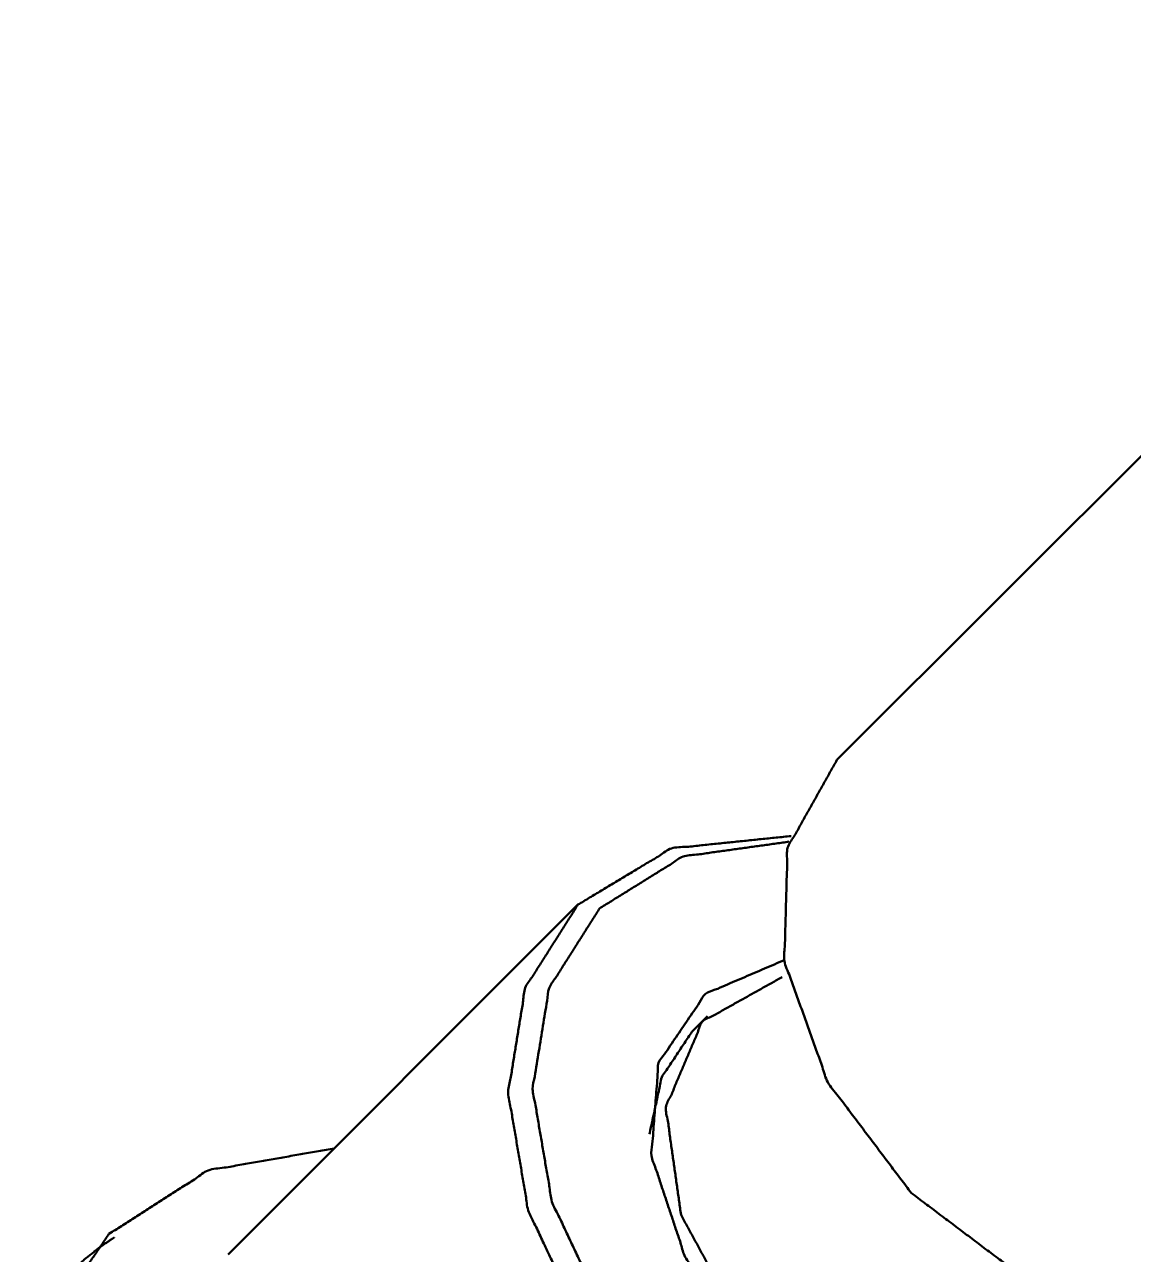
# Paper-space layout 'Layout1' of a CAD drawing. Header units: millimetres. Extents: x 0 to 420, y 0 to 297.
# Drawn here: x 236.45 to 242.63, y 78.63 to 85.49 of the extents above; entities that cross this region are included whole.
import ezdxf

# ---------------------------------------------------------------- set-up
doc = ezdxf.new("R2010")
doc.units = ezdxf.units.MM
doc.layers.add('170', color=7, linetype='Continuous', true_color=0xffffff)

psp = doc.layouts.get("Layout1")

# ---------------------------------------------------------------- linework, layer by layer
at = {"layer": '170', "color": 155, "linetype": 'Continuous', "lineweight": 50}
for p, q in [((245.0754, 85.4854), (240.9754, 81.3854)), ((237.5822, 78.6286), (239.5322, 80.5786)), ((240.254, 79.9569), (240.1673, 79.8702))]:
    psp.add_line(p, q, dxfattribs=at)
for points, knots in [([(240.9754, 81.3854), (240.7004, 80.8951), (240.6825, 80.2641), (240.9245, 79.5885), (241.3896, 78.9712)], [0, 0, 0.209468, 0.444658, 0.712032, 1, 1]), ([(239.5322, 80.5786), (240.0534, 80.8924), (240.7197, 80.9612)], [0, 0, 0.475972, 1, 1]), ([(240.71, 80.9299), (240.1181, 80.8472), (239.6529, 80.5579)], [0, 0, 0.521747, 1, 1]), ([(242.997, 77.1138), (242.5337, 76.8201), (241.9461, 76.7246), (241.2919, 76.8369), (240.6349, 77.1458), (240.0396, 77.6212), (239.5642, 78.2165), (239.2553, 78.8735), (239.143, 79.5277), (239.2384, 80.1153), (239.5322, 80.5786)], [0, 0, 0.083238, 0.173553, 0.27427, 0.384413, 0.5, 0.615586, 0.725729, 0.826448, 0.916762, 1, 1]), ([(239.6529, 80.5579), (239.3712, 80.1135), (239.2796, 79.5499), (239.3873, 78.9223), (239.6836, 78.2922), (240.1396, 77.7212), (240.7106, 77.2652), (241.3407, 76.9689), (241.9683, 76.8612), (242.5319, 76.9528), (242.9763, 77.2345)], [0, 0, 0.083236, 0.173551, 0.274269, 0.384414, 0.5, 0.615586, 0.72573, 0.82645, 0.916762, 1, 1]), ([(240.5146, 78.0962), (240.1297, 78.6139), (239.9415, 79.1785), (239.9813, 79.6963), (240.2424, 80.0812), (240.6816, 80.2693)], [0, 0, 0.238727, 0.458951, 0.651095, 0.823208, 1, 1]), ([(240.6693, 80.1743), (240.2246, 79.9257), (240.022, 79.4485), (240.1066, 78.8485)], [0, 0, 0.311822, 0.629159, 1, 1]), ([(240.1674, 79.8703), (239.9995, 79.6171), (239.9304, 79.299)], [0, 0, 0.482716, 1, 1]), ([(238.173, 79.2193), (237.472, 79.0971), (236.9183, 78.7425)], [0, 0, 0.519698, 1, 1]), ([(241.3896, 78.9712), (242.0069, 78.5061), (242.6825, 78.2641), (243.3135, 78.282), (243.8038, 78.557)], [0, 0, 0.287972, 0.555346, 0.790536, 1, 1]), ([(240.1066, 78.8485), (240.3602, 78.3836), (240.7422, 77.9876), (241.2012, 77.714), (241.6754, 77.5994), (242.1012, 77.6593), (242.4211, 77.8857), (242.5921, 78.248)], [0, 0, 0.159288, 0.324771, 0.485517, 0.632286, 0.761607, 0.87948, 1, 1]), ([(236.9183, 78.7425), (236.5983, 78.273), (236.4505, 77.687), (236.4851, 77.0259), (236.6999, 76.3362), (237.0797, 75.6666), (237.5976, 75.0644), (238.2172, 74.5718), (238.8948, 74.2238), (239.5826, 74.0448), (240.2321, 74.0475)], [0, 0, 0.080774, 0.166688, 0.260803, 0.363487, 0.472914, 0.585837, 0.698351, 0.806636, 0.907667, 1, 1]), ([(236.947, 78.7221), (236.9403, 78.7179), (236.8985, 78.6904), (236.8579, 78.6614), (236.7802, 78.5993), (236.7074, 78.5317)], [0, 0, 0.025736, 0.18879, 0.351651, 0.676032, 1, 1])]:
    psp.add_open_spline(points, degree=1, knots=knots, dxfattribs=at)

doc.saveas('drawing.dxf')
